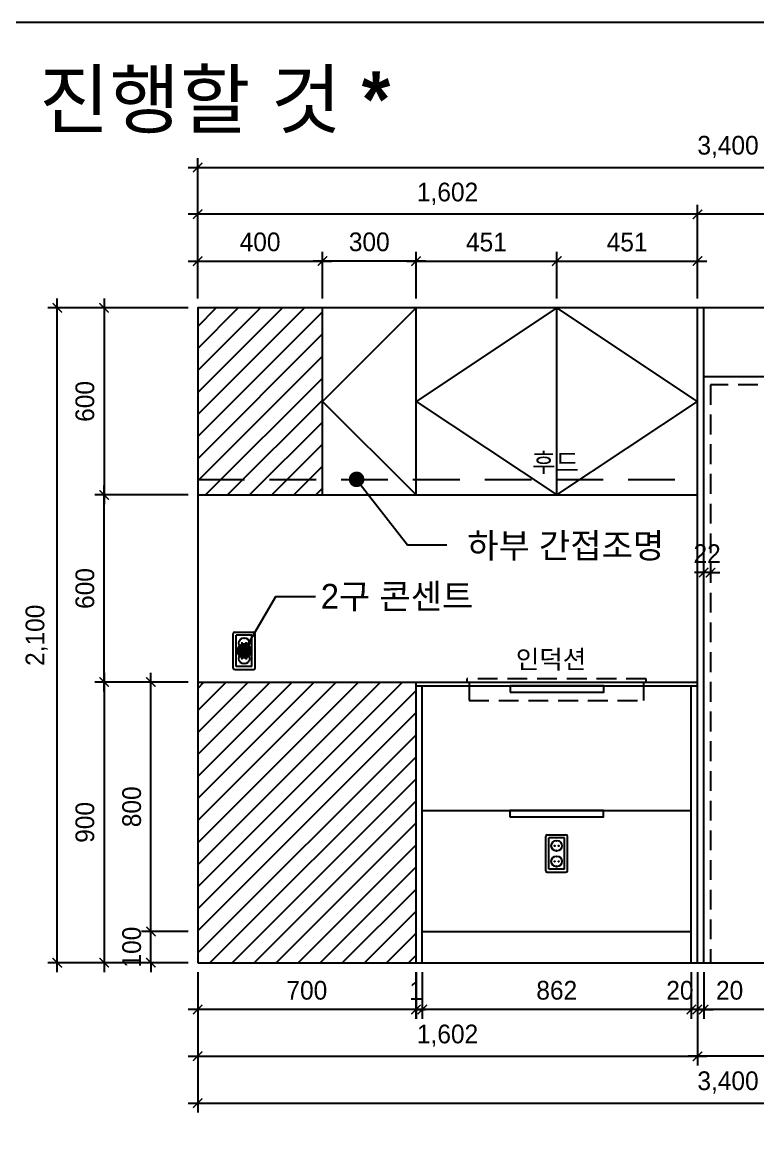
# Model space of a CAD drawing. Header units: millimetres. Extents: x 261942 to 379971, y 117646 to 213875.
# Drawn here: x 344790 to 347149, y 168910 to 172456 of the extents above; entities that cross this region are included whole.
import ezdxf
from ezdxf.enums import TextEntityAlignment as Align

# ---------------------------------------------------------------- set-up
doc = ezdxf.new("R2010")
doc.units = ezdxf.units.MM
doc.header["$LTSCALE"] = 100
doc.header["$PDMODE"] = 3
for name, pattern in [('DASHEDX2', [1.5, 1, -0.5]), ('HID', [2.3, 1.5, -0.8]), ('HIDDEN', [9.525, 6.35, -3.175])]:
    doc.linetypes.add(name, pattern=pattern)
doc.layers.get('DEFPOINTS').update_dxf_attribs({"color": 248})
for name, color, linetype in [('0-ELC TEXT', 7, 'Continuous'), ('06-FUR', 6, 'Continuous'), ('06-LIGHT', 4, 'Continuous'), ('07-DIM', 5, 'Continuous'), ('F-SYM', 7, 'Continuous'), ('FORM(YOURNAME)-11', 1, 'Continuous'), ('FU', 4, 'Continuous')]:
    doc.layers.add(name, color=color, linetype=linetype)
doc.styles.add('HY 울릉도 L', font='')
doc.styles.add('YOURNAME', font='HY울릉도M.TTF')
doc.styles.add('넥슨고딕', font='NEXONLv1GothicBold.ttf')
doc.styles.add('코레일둥고', font='Korail_Round_Gothic_Medium.ttf')
doc.styles.get('HY 울릉도 L').set_extended_font_data('HY울릉도L')
doc.dimstyles.new('30', dxfattribs={"dimscale": 30, "dimtxt": 2, "dimasz": 1, "dimexe": 1, "dimexo": 1, "dimgap": 1, "dimtad": 1, "dimdec": 0, "dimrnd": 0.05, "dimdsep": 46, "dimlunit": 6, "dimtxsty": 'HY 울릉도 L', "dimblk": 'ARCHTICK', "dimcen": 2.5, "dimdle": 1, "dimclrd": 133, "dimclre": 133, "dimclrt": 30, "dimadec": 0, "dimazin": 0, "dimtfac": 1, "dimtdec": 0, "dimtix": 1, "dimtmove": 2, "dimatfit": 3, "dimldrblk": 'ARCHTICK', "dimfxl": 0, "dimlwd": -1, "dimlwe": -1, "dimarcsym": 0})

# ---------------------------------------------------------------- blocks, each defined once
blk = doc.blocks.new('FORM-PLAN')
at = {"layer": 'DEFPOINTS', "color": 158}
blk.add_lwpolyline([(-69444, 53115), (-64, 53115), (-64, 1215), (-69444, 1215)], close=True, dxfattribs=at)
at = {"layer": 'FORM(YOURNAME)-11', "color": 3, "style": 'YOURNAME'}
for tag, height, p in [('1', 450, (9905, 18188)), ('2', 450, (9905, 17544)), ('3', 450, (9905, 16257)), ('4', 450, (9905, 14326)), ('5', 515, (9905, 12009)), ('6', 515, (9905, 9757)), ('7', 515, (9905, 7504)), ('8', 515, (9905, 5252)), ('9', 515, (9905, 2999)), ('10', 515, (5655, 811)), ('11', 515, (9905, 747)), ('12', 515, (5655, -1441)), ('13', 515, (9905, -1441))]:
    blk.add_attdef(tag, text='', height=height, dxfattribs=at).set_placement(p, align=Align.MIDDLE_RIGHT)
blk = doc.blocks.new('*U590')
at = {"layer": 'F-SYM', "xscale": 0.15, "yscale": 0.15, "zscale": 0.15}
blk.add_blockref('FORM-PLAN', (352137.4, 164489.1), dxfattribs=at)
blk = doc.blocks.new('A$C0A3709C6')
at = {"layer": 'FU'}
for p, q in [((0, 5), (0, 115)), ((5, 120), (65, 120)), ((10, 10), (10, 110)), ((60, 110), (10, 110)), ((60, 10), (60, 110)), ((60, 10), (60, 110)), ((70, 5), (70, 115)), ((34.1, 100), (34.1, 102)), ((36.1, 100), (34.1, 100)), ((36.1, 100), (36.1, 102)), ((34.1, 70), (34.1, 68)), ((36.1, 70), (34.1, 70)), ((34.1, 50), (34.1, 52)), ((36.1, 50), (34.1, 50)), ((36.1, 70), (36.1, 68)), ((36.1, 50), (36.1, 52)), ((60, 10), (10, 10)), ((34.1, 20), (34.1, 18)), ((36.1, 20), (34.1, 20)), ((36.1, 20), (36.1, 18)), ((5, 0), (65, 0))]:
    blk.add_line(p, q, dxfattribs=at)
for centre, radius in [((35, 85), 17), ((28.5, 85), 1.03), ((41.5, 85), 1.03), ((35, 35), 17), ((28.5, 35), 1.03), ((41.5, 35), 1.03)]:
    blk.add_circle(centre, radius, dxfattribs=at)
for centre, start, end in [((5, 115), 90, 180), ((65, 115), 0, 90), ((5, 5), 180, 270), ((65, 5), 270, 0)]:
    blk.add_arc(centre, 5, start, end, dxfattribs=at)
blk = doc.blocks.new('_ArchTick')
at = {"color": 0, "linetype": 'ByBlock', "const_width": 0.15}
blk.add_lwpolyline([(-0.5, -0.5), (0.5, 0.5)], dxfattribs=at)
blk = doc.blocks.new('*D336')
at = {"layer": '07-DIM', "color": 133}
for p, q in [((345353.1, 171570.1), (345353.1, 172020.1)), ((348753.1, 171570.1), (348753.1, 172020.1)), ((345323.1, 171990.1), (348783.1, 171990.1))]:
    blk.add_line(p, q, dxfattribs=at)
at = {"layer": 'DEFPOINTS', "color": 0}
for p in [(348753.1, 171990.1), (345353.1, 171540.1), (348753.1, 171540.1)]:
    blk.add_point(p, dxfattribs=at)
at = {"layer": '07-DIM', "color": 133, "xscale": 30, "yscale": 30, "zscale": 30, "rotation": 180}
blk.add_blockref('_ArchTick', (345353.1, 171990.1), dxfattribs=at)
at = {"layer": '07-DIM', "color": 133, "xscale": 30, "yscale": 30, "zscale": 30}
blk.add_blockref('_ArchTick', (348753.1, 171990.1), dxfattribs=at)
at = {"layer": '07-DIM', "color": 30, "insert": (347053.1, 172056), "char_height": 60, "attachment_point": 5, "style": 'HY 울릉도 L'}
blk.add_mtext('3,400', dxfattribs=at)
blk = doc.blocks.new('*D338')
at = {"layer": '07-DIM', "color": 133}
for p, q in [((347983.1, 171840.1), (346925.1, 171840.1)), ((346955.1, 171570.1), (346955.1, 171870.1)), ((347953.1, 171570.1), (347953.1, 171870.1))]:
    blk.add_line(p, q, dxfattribs=at)
at = {"layer": 'DEFPOINTS', "color": 0}
for p in [(346955.1, 171840.1), (346955.1, 171540.1), (347953.1, 171540.1)]:
    blk.add_point(p, dxfattribs=at)
at = {"layer": '07-DIM', "color": 133, "xscale": 30, "yscale": 30, "zscale": 30, "rotation": 180}
blk.add_blockref('_ArchTick', (346955.1, 171840.1), dxfattribs=at)
at = {"layer": '07-DIM', "color": 133, "xscale": 30, "yscale": 30, "zscale": 30}
blk.add_blockref('_ArchTick', (347953.1, 171840.1), dxfattribs=at)
at = {"layer": '07-DIM', "color": 30, "insert": (347454.1, 171901.4), "char_height": 60, "attachment_point": 5, "style": 'HY 울릉도 L'}
blk.add_mtext('998', dxfattribs=at)
blk = doc.blocks.new('*D339')
at = {"layer": '07-DIM', "color": 133}
for p, q in [((346985.1, 171840.1), (345323.1, 171840.1)), ((345353.1, 171570.1), (345353.1, 171870.1)), ((346955.1, 171570.1), (346955.1, 171870.1))]:
    blk.add_line(p, q, dxfattribs=at)
at = {"layer": 'DEFPOINTS', "color": 0}
for p in [(345353.1, 171840.1), (345353.1, 171540.1), (346955.1, 171540.1)]:
    blk.add_point(p, dxfattribs=at)
at = {"layer": '07-DIM', "color": 133, "xscale": 30, "yscale": 30, "zscale": 30, "rotation": 180}
blk.add_blockref('_ArchTick', (345353.1, 171840.1), dxfattribs=at)
at = {"layer": '07-DIM', "color": 133, "xscale": 30, "yscale": 30, "zscale": 30}
blk.add_blockref('_ArchTick', (346955.1, 171840.1), dxfattribs=at)
at = {"layer": '07-DIM', "color": 30, "insert": (346154.1, 171906), "char_height": 60, "attachment_point": 5, "style": 'HY 울릉도 L'}
blk.add_mtext('1,602', dxfattribs=at)
blk = doc.blocks.new('*D340')
at = {"layer": '07-DIM', "color": 133}
for p, q in [((345353.1, 171570.1), (345353.1, 171720.1)), ((345753.1, 171570.1), (345753.1, 171720.1)), ((345323.1, 171690.1), (345783.1, 171690.1))]:
    blk.add_line(p, q, dxfattribs=at)
at = {"layer": 'DEFPOINTS', "color": 0}
for p in [(345753.1, 171690.1), (345353.1, 171540.1), (345753.1, 171540.1)]:
    blk.add_point(p, dxfattribs=at)
at = {"layer": '07-DIM', "color": 133, "xscale": 30, "yscale": 30, "zscale": 30, "rotation": 180}
blk.add_blockref('_ArchTick', (345353.1, 171690.1), dxfattribs=at)
at = {"layer": '07-DIM', "color": 133, "xscale": 30, "yscale": 30, "zscale": 30}
blk.add_blockref('_ArchTick', (345753.1, 171690.1), dxfattribs=at)
at = {"layer": '07-DIM', "color": 30, "insert": (345553.1, 171751.3), "char_height": 60, "attachment_point": 5, "style": 'HY 울릉도 L'}
blk.add_mtext('400', dxfattribs=at)
blk = doc.blocks.new('*D341')
at = {"layer": '07-DIM', "color": 133}
for p, q in [((345353.1, 169410.1), (345353.1, 169110.1)), ((346955.1, 169410.1), (346955.1, 169110.1)), ((345323.1, 169140.1), (346985.1, 169140.1))]:
    blk.add_line(p, q, dxfattribs=at)
at = {"layer": 'DEFPOINTS', "color": 0}
for p in [(345353.1, 169440.1), (346955.1, 169440.1), (346955.1, 169140.1)]:
    blk.add_point(p, dxfattribs=at)
at = {"layer": '07-DIM', "color": 133, "xscale": 30, "yscale": 30, "zscale": 30, "rotation": 180}
blk.add_blockref('_ArchTick', (345353.1, 169140.1), dxfattribs=at)
at = {"layer": '07-DIM', "color": 133, "xscale": 30, "yscale": 30, "zscale": 30}
blk.add_blockref('_ArchTick', (346955.1, 169140.1), dxfattribs=at)
at = {"layer": '07-DIM', "color": 30, "insert": (346154.1, 169206), "char_height": 60, "attachment_point": 5, "style": 'HY 울릉도 L'}
blk.add_mtext('1,602', dxfattribs=at)
blk = doc.blocks.new('*D342')
at = {"layer": '07-DIM', "color": 133}
for p, q in [((346935.1, 169410.1), (346935.1, 169260.1)), ((346955.1, 169410.1), (346955.1, 169260.1)), ((346935.1, 169290.1), (346905.1, 169290.1)), ((346955.1, 169290.1), (346935.1, 169290.1)), ((346955.1, 169290.1), (346985.1, 169290.1))]:
    blk.add_line(p, q, dxfattribs=at)
at = {"layer": 'DEFPOINTS', "color": 0}
for p in [(346935.1, 169440.1), (346955.1, 169440.1), (346935.1, 169290.1)]:
    blk.add_point(p, dxfattribs=at)
at = {"layer": '07-DIM', "color": 133, "xscale": 30, "yscale": 30, "zscale": 30}
blk.add_blockref('_ArchTick', (346935.1, 169290.1), dxfattribs=at)
at = {"layer": '07-DIM', "color": 133, "xscale": 30, "yscale": 30, "zscale": 30, "rotation": 180}
blk.add_blockref('_ArchTick', (346955.1, 169290.1), dxfattribs=at)
at = {"layer": '07-DIM', "color": 30, "insert": (346898.8, 169351.3), "char_height": 60, "attachment_point": 5, "style": 'HY 울릉도 L'}
blk.add_mtext('20', dxfattribs=at)
blk = doc.blocks.new('*D343')
at = {"layer": '07-DIM', "color": 133}
for p, q in [((346073.1, 169410.1), (346073.1, 169260.1)), ((346935.1, 169410.1), (346935.1, 169260.1)), ((346965.1, 169290.1), (346043.1, 169290.1))]:
    blk.add_line(p, q, dxfattribs=at)
at = {"layer": 'DEFPOINTS', "color": 0}
for p in [(346073.1, 169440.1), (346935.1, 169440.1), (346073.1, 169290.1)]:
    blk.add_point(p, dxfattribs=at)
at = {"layer": '07-DIM', "color": 133, "xscale": 30, "yscale": 30, "zscale": 30, "rotation": 180}
blk.add_blockref('_ArchTick', (346073.1, 169290.1), dxfattribs=at)
at = {"layer": '07-DIM', "color": 133, "xscale": 30, "yscale": 30, "zscale": 30}
blk.add_blockref('_ArchTick', (346935.1, 169290.1), dxfattribs=at)
at = {"layer": '07-DIM', "color": 30, "insert": (346504.1, 169351.4), "char_height": 60, "attachment_point": 5, "style": 'HY 울릉도 L'}
blk.add_mtext('862', dxfattribs=at)
blk = doc.blocks.new('*D344')
at = {"layer": '07-DIM', "color": 133}
for p, q in [((346052.5, 169410.1), (346052.5, 169260.1)), ((346053.1, 169410.1), (346053.1, 169260.1)), ((346052.5, 169290.1), (346022.5, 169290.1)), ((346052.5, 169290.1), (346053.1, 169290.1)), ((346053.1, 169290.1), (346083.1, 169290.1))]:
    blk.add_line(p, q, dxfattribs=at)
at = {"layer": 'DEFPOINTS', "color": 0}
for p in [(346052.5, 169440.1), (346053.1, 169440.1), (346053.1, 169290.1)]:
    blk.add_point(p, dxfattribs=at)
at = {"layer": '07-DIM', "color": 133, "xscale": 30, "yscale": 30, "zscale": 30}
blk.add_blockref('_ArchTick', (346052.5, 169290.1), dxfattribs=at)
at = {"layer": '07-DIM', "color": 133, "xscale": 30, "yscale": 30, "zscale": 30, "rotation": 180}
blk.add_blockref('_ArchTick', (346053.1, 169290.1), dxfattribs=at)
at = {"layer": '07-DIM', "color": 30, "insert": (346052.8, 169350.1), "char_height": 60, "attachment_point": 5, "style": 'HY 울릉도 L'}
blk.add_mtext('1', dxfattribs=at)
blk = doc.blocks.new('*D345')
at = {"layer": '07-DIM', "color": 133}
for p, q in [((345353.1, 169410.1), (345353.1, 169260.1)), ((346053.1, 169410.1), (346053.1, 169260.1)), ((346083.1, 169290.1), (345323.1, 169290.1))]:
    blk.add_line(p, q, dxfattribs=at)
at = {"layer": 'DEFPOINTS', "color": 0}
for p in [(345353.1, 169440.1), (346053.1, 169440.1), (345353.1, 169290.1)]:
    blk.add_point(p, dxfattribs=at)
at = {"layer": '07-DIM', "color": 133, "xscale": 30, "yscale": 30, "zscale": 30, "rotation": 180}
blk.add_blockref('_ArchTick', (345353.1, 169290.1), dxfattribs=at)
at = {"layer": '07-DIM', "color": 133, "xscale": 30, "yscale": 30, "zscale": 30}
blk.add_blockref('_ArchTick', (346053.1, 169290.1), dxfattribs=at)
at = {"layer": '07-DIM', "color": 30, "insert": (345703.1, 169351.3), "char_height": 60, "attachment_point": 5, "style": 'HY 울릉도 L'}
blk.add_mtext('700', dxfattribs=at)
blk = doc.blocks.new('*D346')
at = {"layer": '07-DIM', "color": 133}
for p, q in [((345353.1, 169410.1), (345353.1, 168960.1)), ((348753.1, 169410.1), (348753.1, 168960.1)), ((345323.1, 168990.1), (348783.1, 168990.1))]:
    blk.add_line(p, q, dxfattribs=at)
at = {"layer": 'DEFPOINTS', "color": 0}
for p in [(345353.1, 169440.1), (348753.1, 169440.1), (348753.1, 168990.1)]:
    blk.add_point(p, dxfattribs=at)
at = {"layer": '07-DIM', "color": 133, "xscale": 30, "yscale": 30, "zscale": 30, "rotation": 180}
blk.add_blockref('_ArchTick', (345353.1, 168990.1), dxfattribs=at)
at = {"layer": '07-DIM', "color": 133, "xscale": 30, "yscale": 30, "zscale": 30}
blk.add_blockref('_ArchTick', (348753.1, 168990.1), dxfattribs=at)
at = {"layer": '07-DIM', "color": 30, "insert": (347053.1, 169056), "char_height": 60, "attachment_point": 5, "style": 'HY 울릉도 L'}
blk.add_mtext('3,400', dxfattribs=at)
blk = doc.blocks.new('*D351')
at = {"layer": '07-DIM', "color": 133}
for p, q in [((346955.1, 169410.1), (346955.1, 169110.1)), ((347953.1, 169410.1), (347953.1, 169110.1)), ((347983.1, 169140.1), (346925.1, 169140.1))]:
    blk.add_line(p, q, dxfattribs=at)
at = {"layer": 'DEFPOINTS', "color": 0}
for p in [(346955.1, 169440.1), (347953.1, 169440.1), (346955.1, 169140.1)]:
    blk.add_point(p, dxfattribs=at)
at = {"layer": '07-DIM', "color": 133, "xscale": 30, "yscale": 30, "zscale": 30, "rotation": 180}
blk.add_blockref('_ArchTick', (346955.1, 169140.1), dxfattribs=at)
at = {"layer": '07-DIM', "color": 133, "xscale": 30, "yscale": 30, "zscale": 30}
blk.add_blockref('_ArchTick', (347953.1, 169140.1), dxfattribs=at)
at = {"layer": '07-DIM', "color": 30, "insert": (347454.1, 169201.4), "char_height": 60, "attachment_point": 5, "style": 'HY 울릉도 L'}
blk.add_mtext('998', dxfattribs=at)
blk = doc.blocks.new('*D352')
at = {"layer": '07-DIM', "color": 133}
for p, q in [((346955.1, 169410.1), (346955.1, 169260.1)), ((346975.1, 169410.1), (346975.1, 169260.1)), ((346955.1, 169290.1), (346925.1, 169290.1)), ((346955.1, 169290.1), (346975.1, 169290.1)), ((346975.1, 169290.1), (347005.1, 169290.1))]:
    blk.add_line(p, q, dxfattribs=at)
at = {"layer": 'DEFPOINTS', "color": 0}
for p in [(346955.1, 169440.1), (346975.1, 169440.1), (346975.1, 169290.1)]:
    blk.add_point(p, dxfattribs=at)
at = {"layer": '07-DIM', "color": 133, "xscale": 30, "yscale": 30, "zscale": 30}
blk.add_blockref('_ArchTick', (346955.1, 169290.1), dxfattribs=at)
at = {"layer": '07-DIM', "color": 133, "xscale": 30, "yscale": 30, "zscale": 30, "rotation": 180}
blk.add_blockref('_ArchTick', (346975.1, 169290.1), dxfattribs=at)
at = {"layer": '07-DIM', "color": 30, "insert": (347058.2, 169351.3), "char_height": 60, "attachment_point": 5, "style": 'HY 울릉도 L'}
blk.add_mtext('20', dxfattribs=at)
blk = doc.blocks.new('*D354')
at = {"layer": '07-DIM', "color": 133}
for p, q in [((346975.1, 169410.1), (346975.1, 169260.1)), ((347933.1, 169410.1), (347933.1, 169260.1)), ((347963.1, 169290.1), (346945.1, 169290.1))]:
    blk.add_line(p, q, dxfattribs=at)
at = {"layer": 'DEFPOINTS', "color": 0}
for p in [(346975.1, 169440.1), (347933.1, 169440.1), (346975.1, 169290.1)]:
    blk.add_point(p, dxfattribs=at)
at = {"layer": '07-DIM', "color": 133, "xscale": 30, "yscale": 30, "zscale": 30, "rotation": 180}
blk.add_blockref('_ArchTick', (346975.1, 169290.1), dxfattribs=at)
at = {"layer": '07-DIM', "color": 133, "xscale": 30, "yscale": 30, "zscale": 30}
blk.add_blockref('_ArchTick', (347933.1, 169290.1), dxfattribs=at)
at = {"layer": '07-DIM', "color": 30, "insert": (347454.1, 169351.4), "char_height": 60, "attachment_point": 5, "style": 'HY 울릉도 L'}
blk.add_mtext('958', dxfattribs=at)
blk = doc.blocks.new('*D362')
at = {"layer": '07-DIM', "color": 133}
for p, q in [((344903.1, 169410.1), (344903.1, 171570.1)), ((345323.1, 171540.1), (344873.1, 171540.1)), ((345323.1, 169440.1), (344873.1, 169440.1))]:
    blk.add_line(p, q, dxfattribs=at)
at = {"layer": 'DEFPOINTS', "color": 0}
for p in [(344903.1, 171540.1), (345353.1, 171540.1), (345353.1, 169440.1)]:
    blk.add_point(p, dxfattribs=at)
at = {"layer": '07-DIM', "color": 133, "xscale": 30, "yscale": 30, "zscale": 30}
for p, rotation in [((344903.1, 171540.1), 90), ((344903.1, 169440.1), 270)]:
    blk.add_blockref('_ArchTick', p, dxfattribs=dict(at, rotation=rotation))
at = {"layer": '07-DIM', "color": 30, "insert": (344837.1, 170490.1), "char_height": 60, "attachment_point": 5, "rotation": 90, "style": 'HY 울릉도 L'}
blk.add_mtext('2,100', dxfattribs=at)
blk = doc.blocks.new('*D363')
at = {"layer": '07-DIM', "color": 133}
for p, q in [((345053.1, 171570.1), (345053.1, 170910.1)), ((345323.1, 171540.1), (345023.1, 171540.1)), ((345323.1, 170940.1), (345023.1, 170940.1))]:
    blk.add_line(p, q, dxfattribs=at)
at = {"layer": 'DEFPOINTS', "color": 0}
for p in [(345353.1, 171540.1), (345053.1, 170940.1), (345353.1, 170940.1)]:
    blk.add_point(p, dxfattribs=at)
at = {"layer": '07-DIM', "color": 133, "xscale": 30, "yscale": 30, "zscale": 30}
for p, rotation in [((345053.1, 171540.1), 90), ((345053.1, 170940.1), 270)]:
    blk.add_blockref('_ArchTick', p, dxfattribs=dict(at, rotation=rotation))
at = {"layer": '07-DIM', "color": 30, "insert": (344991.8, 171240.1), "char_height": 60, "attachment_point": 5, "rotation": 90, "style": 'HY 울릉도 L'}
blk.add_mtext('600', dxfattribs=at)
blk = doc.blocks.new('*D364')
at = {"layer": '07-DIM', "color": 133}
for p, q in [((345053.1, 170310.1), (345053.1, 170970.1)), ((345323.1, 170940.1), (345023.1, 170940.1)), ((345323.1, 170340.1), (345023.1, 170340.1))]:
    blk.add_line(p, q, dxfattribs=at)
at = {"layer": 'DEFPOINTS', "color": 0}
for p in [(345053.1, 170940.1), (345353.1, 170940.1), (345353.1, 170340.1)]:
    blk.add_point(p, dxfattribs=at)
at = {"layer": '07-DIM', "color": 133, "xscale": 30, "yscale": 30, "zscale": 30}
for p, rotation in [((345053.1, 170940.1), 90), ((345053.1, 170340.1), 270)]:
    blk.add_blockref('_ArchTick', p, dxfattribs=dict(at, rotation=rotation))
at = {"layer": '07-DIM', "color": 30, "insert": (344991.8, 170640.1), "char_height": 60, "attachment_point": 5, "rotation": 90, "style": 'HY 울릉도 L'}
blk.add_mtext('600', dxfattribs=at)
blk = doc.blocks.new('*D365')
at = {"layer": '07-DIM', "color": 133}
for p, q in [((345053.1, 170370.1), (345053.1, 169410.1)), ((345323.1, 170340.1), (345023.1, 170340.1)), ((345323.1, 169440.1), (345023.1, 169440.1))]:
    blk.add_line(p, q, dxfattribs=at)
at = {"layer": 'DEFPOINTS', "color": 0}
for p in [(345353.1, 170340.1), (345053.1, 169440.1), (345353.1, 169440.1)]:
    blk.add_point(p, dxfattribs=at)
at = {"layer": '07-DIM', "color": 133, "xscale": 30, "yscale": 30, "zscale": 30}
for p, rotation in [((345053.1, 170340.1), 90), ((345053.1, 169440.1), 270)]:
    blk.add_blockref('_ArchTick', p, dxfattribs=dict(at, rotation=rotation))
at = {"layer": '07-DIM', "color": 30, "insert": (344991.8, 169890.1), "char_height": 60, "attachment_point": 5, "rotation": 90, "style": 'HY 울릉도 L'}
blk.add_mtext('900', dxfattribs=at)
blk = doc.blocks.new('*D366')
at = {"layer": '07-DIM', "color": 133}
for p, q in [((345203.1, 169540.1), (345203.1, 169570.1)), ((345323.1, 169540.1), (345173.1, 169540.1)), ((345203.1, 169440.1), (345203.1, 169540.1)), ((345323.1, 169440.1), (345173.1, 169440.1)), ((345203.1, 169440.1), (345203.1, 169410.1))]:
    blk.add_line(p, q, dxfattribs=at)
at = {"layer": 'DEFPOINTS', "color": 0}
for p in [(345203.1, 169540.1), (345353.1, 169540.1), (345353.1, 169440.1)]:
    blk.add_point(p, dxfattribs=at)
at = {"layer": '07-DIM', "color": 133, "xscale": 30, "yscale": 30, "zscale": 30}
for p, rotation in [((345203.1, 169540.1), 270), ((345203.1, 169440.1), 90)]:
    blk.add_blockref('_ArchTick', p, dxfattribs=dict(at, rotation=rotation))
at = {"layer": '07-DIM', "color": 30, "insert": (345141.8, 169490.1), "char_height": 60, "attachment_point": 5, "rotation": 90, "style": 'HY 울릉도 L'}
blk.add_mtext('100', dxfattribs=at)
blk = doc.blocks.new('*D367')
at = {"layer": '07-DIM', "color": 133}
for p, q in [((345203.1, 169510.1), (345203.1, 170370.1)), ((345323.1, 170340.1), (345173.1, 170340.1)), ((345323.1, 169540.1), (345173.1, 169540.1))]:
    blk.add_line(p, q, dxfattribs=at)
at = {"layer": 'DEFPOINTS', "color": 0}
for p in [(345203.1, 170340.1), (345353.1, 170340.1), (345353.1, 169540.1)]:
    blk.add_point(p, dxfattribs=at)
at = {"layer": '07-DIM', "color": 133, "xscale": 30, "yscale": 30, "zscale": 30}
for p, rotation in [((345203.1, 170340.1), 90), ((345203.1, 169540.1), 270)]:
    blk.add_blockref('_ArchTick', p, dxfattribs=dict(at, rotation=rotation))
at = {"layer": '07-DIM', "color": 30, "insert": (345141.8, 169940.1), "char_height": 60, "attachment_point": 5, "rotation": 90, "style": 'HY 울릉도 L'}
blk.add_mtext('800', dxfattribs=at)
blk = doc.blocks.new('*D409')
at = {"layer": '07-DIM', "color": 133}
for p, q in [((346975.1, 170691.1), (346945.1, 170691.1)), ((346997.1, 170691.1), (346975.1, 170691.1)), ((346997.1, 170691.1), (347027.1, 170691.1))]:
    blk.add_line(p, q, dxfattribs=at)
at = {"layer": 'DEFPOINTS', "color": 0}
for p in [(346975.1, 170691.1), (346975.1, 170691.1), (346997.1, 170691.1)]:
    blk.add_point(p, dxfattribs=at)
at = {"layer": '07-DIM', "color": 133, "xscale": 30, "yscale": 30, "zscale": 30}
blk.add_blockref('_ArchTick', (346975.1, 170691.1), dxfattribs=at)
at = {"layer": '07-DIM', "color": 133, "xscale": 30, "yscale": 30, "zscale": 30, "rotation": 180}
blk.add_blockref('_ArchTick', (346997.1, 170691.1), dxfattribs=at)
at = {"layer": '07-DIM', "color": 30, "insert": (346986.1, 170751.8), "char_height": 60, "attachment_point": 5, "style": 'HY 울릉도 L'}
blk.add_mtext('22', dxfattribs=at)
blk = doc.blocks.new('*D467')
at = {"color": 133}
for p, q in [((345753.1, 171570.1), (345753.1, 171720.1)), ((346053.1, 171570.1), (346053.1, 171720.1)), ((346083.1, 171690.1), (345723.1, 171690.1))]:
    blk.add_line(p, q, dxfattribs=at)
at = {"layer": 'DEFPOINTS', "color": 0}
for p in [(345753.1, 171690.1), (345753.1, 171540.1), (346053.1, 171540.1)]:
    blk.add_point(p, dxfattribs=at)
at = {"color": 133, "xscale": 30, "yscale": 30, "zscale": 30, "rotation": 180}
blk.add_blockref('_ArchTick', (345753.1, 171690.1), dxfattribs=at)
at = {"color": 133, "xscale": 30, "yscale": 30, "zscale": 30}
blk.add_blockref('_ArchTick', (346053.1, 171690.1), dxfattribs=at)
at = {"color": 30, "insert": (345903.1, 171751.4), "char_height": 60, "attachment_point": 5, "style": 'HY 울릉도 L'}
blk.add_mtext('300', dxfattribs=at)
blk = doc.blocks.new('*D468')
at = {"color": 133}
for p, q in [((346053.1, 171570.1), (346053.1, 171720.1)), ((346504.1, 171570.1), (346504.1, 171720.1)), ((346023.1, 171690.1), (346534.1, 171690.1))]:
    blk.add_line(p, q, dxfattribs=at)
at = {"layer": 'DEFPOINTS', "color": 0}
for p in [(346504.1, 171690.1), (346053.1, 171540.1), (346504.1, 171540.1)]:
    blk.add_point(p, dxfattribs=at)
at = {"color": 133, "xscale": 30, "yscale": 30, "zscale": 30, "rotation": 180}
blk.add_blockref('_ArchTick', (346053.1, 171690.1), dxfattribs=at)
at = {"color": 133, "xscale": 30, "yscale": 30, "zscale": 30}
blk.add_blockref('_ArchTick', (346504.1, 171690.1), dxfattribs=at)
at = {"color": 30, "insert": (346278.6, 171750.7), "char_height": 60, "attachment_point": 5, "style": 'HY 울릉도 L'}
blk.add_mtext('451', dxfattribs=at)
blk = doc.blocks.new('*D469')
at = {"color": 133}
for p, q in [((346504.1, 171570.1), (346504.1, 171720.1)), ((346955.1, 171570.1), (346955.1, 171720.1)), ((346474.1, 171690.1), (346985.1, 171690.1))]:
    blk.add_line(p, q, dxfattribs=at)
at = {"layer": 'DEFPOINTS', "color": 0}
for p in [(346955.1, 171690.1), (346504.1, 171540.1), (346955.1, 171540.1)]:
    blk.add_point(p, dxfattribs=at)
at = {"color": 133, "xscale": 30, "yscale": 30, "zscale": 30, "rotation": 180}
blk.add_blockref('_ArchTick', (346504.1, 171690.1), dxfattribs=at)
at = {"color": 133, "xscale": 30, "yscale": 30, "zscale": 30}
blk.add_blockref('_ArchTick', (346955.1, 171690.1), dxfattribs=at)
at = {"color": 30, "insert": (346729.6, 171750.7), "char_height": 60, "attachment_point": 5, "style": 'HY 울릉도 L'}
blk.add_mtext('451', dxfattribs=at)

msp = doc.modelspace()

# ---------------------------------------------------------------- hatches: boundary and pattern name
at = {"layer": '06-FUR'}
h = msp.add_hatch(dxfattribs=at)
h.set_pattern_fill('_USER', color=8, scale=50, angle=45, pattern_type=0)
h.set_pattern_definition([(45, (8463.504, -28583.847), (-35.355339, 35.355339), [])])
h.paths.add_polyline_path([(345753.1, 171540.1), (345353.1, 171540.1), (345353.1, 170940.1), (345753.1, 170940.1)])
h.paths.add_polyline_path([(348653.1, 170328.1), (348053.1, 170328.1), (348053.1, 169440.1), (348653.1, 169440.1)])
h = msp.add_hatch(dxfattribs=at)
h.set_pattern_fill('_USER', color=8, scale=50, angle=45, pattern_type=0)
h.set_pattern_definition([(45, (8563.504, -28583.847), (-35.355339, 35.355339), [])])
h.paths.add_polyline_path([(346053.1, 170340.1), (345353.1, 170340.1), (345353.1, 169440.1), (346053.1, 169440.1)])

# ---------------------------------------------------------------- linework, layer by layer
at = {"layer": '0-ELC TEXT', "const_width": 25}
for points in [[(345850, 170990.1, 1), (345875, 170990.1, 1)], [(345489.8, 170440.1, 1), (345514.8, 170440.1, 1)]]:
    msp.add_lwpolyline(points, format="xyb", close=True, dxfattribs=at)
at = {"layer": '0-ELC TEXT'}
for points in [[(345862.5, 170990.1), (346025.5, 170780.5), (346151.3, 170780.5)], [(345502.3, 170440.1), (345603.3, 170614.7), (345730.6, 170614.7)]]:
    msp.add_lwpolyline(points, dxfattribs=at)
at = {"layer": '06-FUR'}
for p, q in [((346053.1, 170940.1), (346053.1, 171540.1)), ((346504.1, 170940.1), (346504.1, 171540.1)), ((346955.1, 169440.1), (346955.1, 171540.1)), ((346975.1, 169440.1), (346975.1, 171540.1)), ((346975.1, 171320.1), (347933.1, 171320.1)), ((345753.1, 170940.1), (346955.1, 170940.1)), ((345353.1, 170340.1), (346955.1, 170340.1)), ((346053.1, 169440.1), (346053.1, 170340.1)), ((346053.1, 170328.1), (346955.1, 170328.1)), ((346073.1, 169440.1), (346073.1, 170328.1)), ((346935.1, 169440.1), (346935.1, 170328.1)), ((346073.1, 169928.1), (346935.1, 169928.1)), ((346073.1, 169540.1), (346935.1, 169540.1))]:
    msp.add_line(p, q, dxfattribs=at)
for points in [[(345353.1, 169440.1), (348753.1, 169440.1), (348753.1, 171540.1), (345353.1, 171540.1)], [(345353.1, 170940.1), (345753.1, 170940.1), (345753.1, 171540.1), (345353.1, 171540.1)]]:
    msp.add_lwpolyline(points, close=True, dxfattribs=at)
at = {"layer": '06-FUR', "color": 8, "linetype": 'HIDDEN', "ltscale": 0.1}
msp.add_lwpolyline([(346997.1, 169440.1), (347911.1, 169440.1), (347911.1, 171293.1), (346997.1, 171293.1)], close=True, dxfattribs=at)
for points in [[(346790.6, 170340.1), (346790.6, 170350.1), (346215.6, 170350.1), (346215.6, 170340.1), (346790.6, 170340.1)], [(346223.1, 170340.1), (346223.1, 170281.1), (346783.1, 170281.1), (346783.1, 170340.1)]]:
    msp.add_lwpolyline(points, dxfattribs=at)
at = {"layer": '06-LIGHT', "color": 1, "linetype": 'HID'}
msp.add_line((345353.1, 170990.1), (346955.1, 170990.1), dxfattribs=at)
at = {"layer": '06-LIGHT', "color": 1}
for points in [[(346053.1, 170940.1), (345753.1, 171240.1), (346053.1, 171540.1)], [(346504.1, 170940.1), (346955.1, 171240.1), (346504.1, 171540.1), (346053.1, 171240.1), (346504.1, 170940.1)]]:
    msp.add_lwpolyline(points, dxfattribs=at)
for points in [[(346354.6, 170308.1), (346654.6, 170308.1), (346654.6, 170328.1), (346354.6, 170328.1)], [(346354.1, 169908.1), (346654.1, 169908.1), (346654.1, 169928.1), (346354.1, 169928.1)]]:
    msp.add_lwpolyline(points, close=True, dxfattribs=at)

# ---------------------------------------------------------------- block references
at = {"color": 10}
msp.add_blockref('*U590', (0, 0), dxfattribs=at)
at = {"layer": 'FU'}
for p in [(345467, 170380.1), (346468.7, 169730.1)]:
    msp.add_blockref('A$C0A3709C6', p, dxfattribs=at)

# ---------------------------------------------------------------- texts
at = {"layer": '0-ELC TEXT', "style": '코레일둥고'}
for s, p in [('하부 간접조명', (346217.1, 170737.7)), ('2구 콘센트', (345747.8, 170575))]:
    msp.add_text(s, height=80, dxfattribs=at).set_placement(p)
at = {"layer": '06-FUR', "color": 10, "linetype": 'DASHEDX2', "style": '넥슨고딕'}
msp.add_text('* 모든 가전제품 스펙확인 후 진행할 것 *', height=180, dxfattribs=at).set_placement((343955.7, 172118.8), align=Align.CENTER)
at = {"layer": '06-FUR', "color": 8, "linetype": 'DASHEDX2', "style": '넥슨고딕'}
for s, p in [('후드', (346500, 171014.1)), ('인덕션', (346485.7, 170383.1))]:
    msp.add_text(s, height=60, dxfattribs=at).set_placement(p, align=Align.CENTER)

# ---------------------------------------------------------------- dimensions: what is measured, and where the dimension line sits
at = {"color": 140}
for base, p1, p2, picture, middle in [((345753.1, 171690.1), (346053.1, 171540.1), (345753.1, 171540.1), '*D467', (345903.1, 171751.4)), ((346504.1, 171690.1), (346053.1, 171540.1), (346504.1, 171540.1), '*D468', (346278.6, 171750.7)), ((346955.1, 171690.1), (346504.1, 171540.1), (346955.1, 171540.1), '*D469', (346729.6, 171750.7))]:
    dim = msp.add_linear_dim(base=base, p1=p1, p2=p2, dimstyle='30', dxfattribs=at)
    dim.commit()
    dim.dimension.update_dxf_attribs({"geometry": picture, "text_midpoint": middle})
at = {"layer": '07-DIM'}
for base, p1, p2, picture, middle in [((348753.1, 171990.1), (345353.1, 171540.1), (348753.1, 171540.1), '*D336', (347053.1, 172056)), ((345353.1, 171840.1), (346955.1, 171540.1), (345353.1, 171540.1), '*D339', (346154.1, 171906)), ((346955.1, 171840.1), (347953.1, 171540.1), (346955.1, 171540.1), '*D338', (347454.1, 171901.4)), ((345753.1, 171690.1), (345353.1, 171540.1), (345753.1, 171540.1), '*D340', (345553.1, 171751.3)), ((346975.1, 170691.1), (346997.1, 170691.1), (346975.1, 170691.1), '*D409', (346986.1, 170751.8)), ((346955.1, 169140.1), (345353.1, 169440.1), (346955.1, 169440.1), '*D341', (346154.1, 169206)), ((345353.1, 169290.1), (346053.1, 169440.1), (345353.1, 169440.1), '*D345', (345703.1, 169351.3)), ((348753.1, 168990.1), (345353.1, 169440.1), (348753.1, 169440.1), '*D346', (347053.1, 169056)), ((346053.1, 169290.1), (346052.5, 169440.1), (346053.1, 169440.1), '*D344', (346052.8, 169350.1)), ((346073.1, 169290.1), (346935.1, 169440.1), (346073.1, 169440.1), '*D343', (346504.1, 169351.4)), ((346955.1, 169140.1), (347953.1, 169440.1), (346955.1, 169440.1), '*D351', (347454.1, 169201.4)), ((346975.1, 169290.1), (347933.1, 169440.1), (346975.1, 169440.1), '*D354', (347454.1, 169351.4))]:
    dim = msp.add_linear_dim(base=base, p1=p1, p2=p2, dimstyle='30', dxfattribs=at)
    dim.commit()
    dim.dimension.update_dxf_attribs({"geometry": picture, "text_midpoint": middle})
for base, p1, p2, picture, middle in [((344903.1, 171540.1), (345353.1, 169440.1), (345353.1, 171540.1), '*D362', (344837.1, 170490.1)), ((345053.1, 170940.1), (345353.1, 171540.1), (345353.1, 170940.1), '*D363', (344991.8, 171240.1)), ((345053.1, 170940.1), (345353.1, 170340.1), (345353.1, 170940.1), '*D364', (344991.8, 170640.1)), ((345053.1, 169440.1), (345353.1, 170340.1), (345353.1, 169440.1), '*D365', (344991.8, 169890.1)), ((345203.1, 170340.1), (345353.1, 169540.1), (345353.1, 170340.1), '*D367', (345141.8, 169940.1)), ((345203.1, 169540.1), (345353.1, 169440.1), (345353.1, 169540.1), '*D366', (345141.8, 169490.1))]:
    dim = msp.add_linear_dim(base=base, p1=p1, p2=p2, angle=90, dimstyle='30', dxfattribs=at)
    dim.commit()
    dim.dimension.update_dxf_attribs({"geometry": picture, "text_midpoint": middle})
for base, p2, picture, middle in [((346935.1, 169290.1), (346935.1, 169440.1), '*D342', (346898.8, 169351.3)), ((346975.1, 169290.1), (346975.1, 169440.1), '*D352', (347058.2, 169351.3))]:
    dim = msp.add_linear_dim(base=base, p1=(346955.1, 169440.1), p2=p2, dimstyle='30', dxfattribs=at)
    dim.commit()
    dim.dimension.update_dxf_attribs({"geometry": picture, "text_midpoint": middle, "dimtype": 160})

doc.saveas('drawing.dxf')
